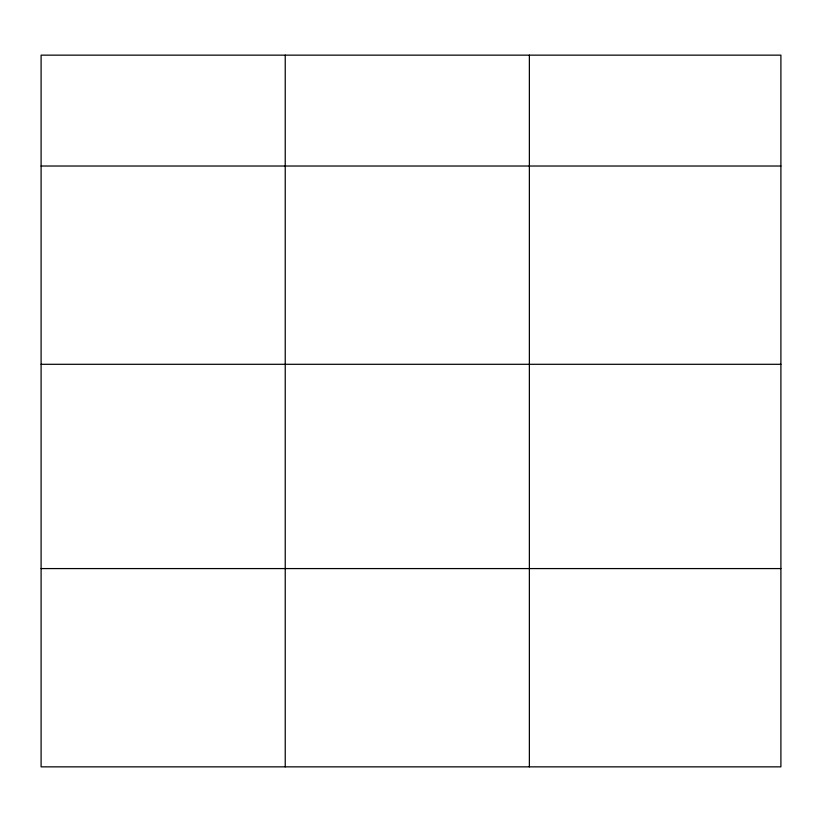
<?xml version="1.0" encoding="UTF-8"?>
<svg xmlns="http://www.w3.org/2000/svg" width="822" height="822" viewBox="0 0 822 822"><rect width="100%" height="100%" fill="white"/><g stroke="black" fill="none" stroke-linecap="round" stroke-linejoin="round"><path stroke-width="1.23" d="M780.9 364.3L780.9 55.146L41.1 55.146L41.1 766.854L780.9 766.854L780.9 364.3L41.1 364.3M41.1 166.023L780.9 166.023M41.1 568.577L780.9 568.577M529.368 55.146L529.368 766.854M285.234 55.146L285.234 766.854"/></g></svg>
